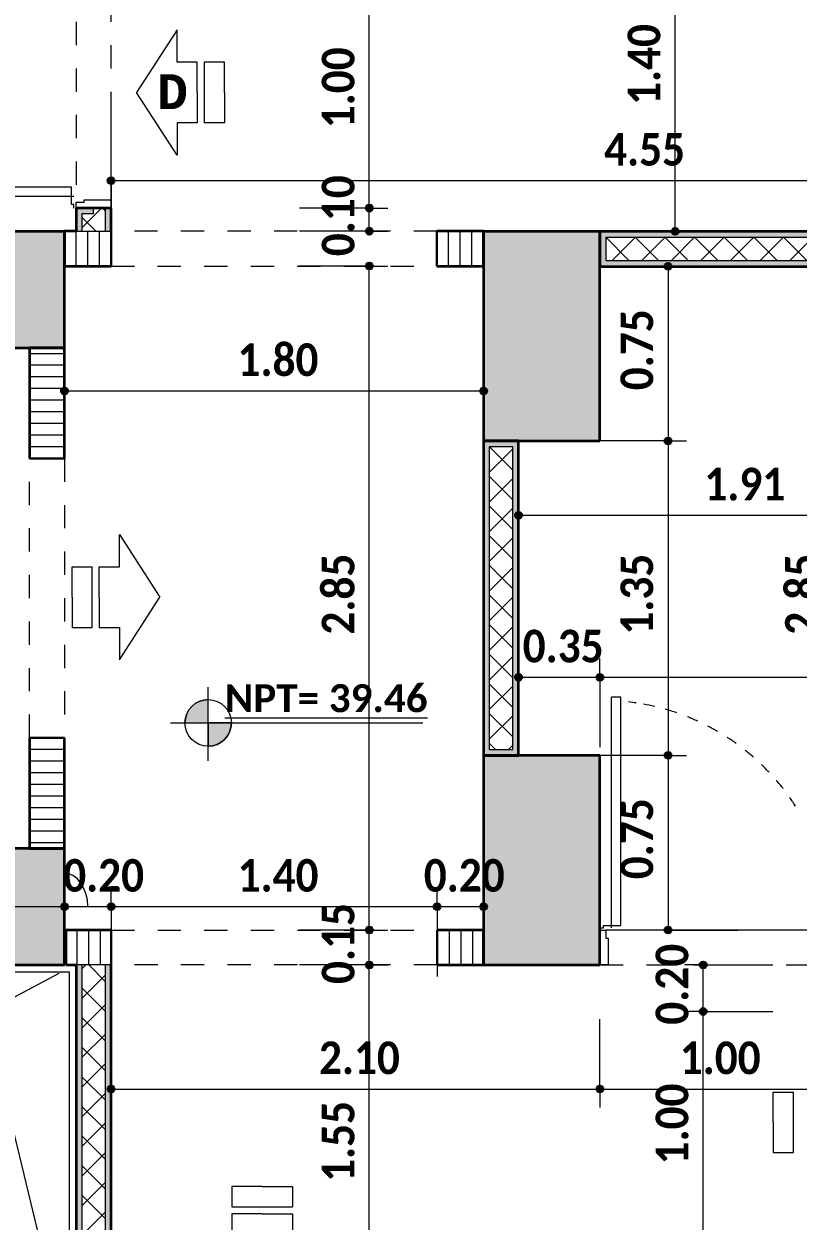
# Model space of a CAD drawing. Header units: metres. Extents: x -144 to 1000, y -717 to 29.
# Drawn here: x 789.2 to 792.53, y -561.53 to -556.38 of the extents above; entities that cross this region are included whole.
import ezdxf

# ---------------------------------------------------------------- set-up
doc = ezdxf.new("R2010")
doc.units = ezdxf.units.M
doc.linetypes.add('Basculante', pattern=[0.11625, 0.075, -0.04125])
doc.layers.get('0').update_dxf_attribs({"color": 1})
for name, color, linetype, lineweight in [('A-ANNO-DIMS', 1, 'Continuous', 9), ('A-DETL-GENF', 1, 'Continuous', 9), ('A-DETL-MEDM', 1, 'Continuous', 30), ('A-DOOR', 1, 'Continuous', 9), ('A-DOOR-FRAM', 1, 'Continuous', 9), ('A-FLOR', 2, 'Continuous', 9), ('A-WALL', 4, 'Continuous', 9), ('G-ANNO-DIMS', 1, 'Continuous', 9), ('G-ANNO-TEXT', 2, 'Continuous', 9), ('P-SANR-FIXT', 1, 'Continuous', 9), ('S-COLS', 7, 'Continuous', 9)]:
    doc.layers.add(name, color=color, linetype=linetype, lineweight=lineweight)
doc.layers.add('A-WALL-PATT', color=7, linetype='Continuous', lineweight=35, true_color=0x9c9c9c)
doc.styles.add('Calibri_B_4', font='calibrib.ttf', dxfattribs={"height": 0.1125})
doc.styles.add('Calibri_B_6', font='calibrib.ttf', dxfattribs={"width": 0.9})
doc.styles.add('Courier New_B', font='courbd.ttf', dxfattribs={"height": 0.1125})

# ---------------------------------------------------------------- blocks, each defined once
blk = doc.blocks.new('G')
at = {"layer": 'A-ANNO-DIMS', "lineweight": 25}
h = blk.add_hatch(color=256, dxfattribs=at)
edge = h.paths.add_edge_path()
edge.add_arc((784.1704, -500.551), 0.015, 0, 360)
h = blk.add_hatch(color=256, dxfattribs=at)
edge = h.paths.add_edge_path()
edge.add_arc((785.2799, -500.6694), 0.015, 0, 360)
h = blk.add_hatch(color=256, dxfattribs=at)
edge = h.paths.add_edge_path()
edge.add_arc((785.2799, -500.6694), 0.015, 0, 360)
h = blk.add_hatch(color=256, dxfattribs=at)
edge = h.paths.add_edge_path()
edge.add_arc((785.2799, -500.7684), 0.015, 0, 360)
h = blk.add_hatch(color=256, dxfattribs=at)
edge = h.paths.add_edge_path()
edge.add_arc((786.5937, -500.7694), 0.015, 0, 360)
h = blk.add_hatch(color=256, dxfattribs=at)
edge = h.paths.add_edge_path()
edge.add_arc((785.2799, -500.9184), 0.015, 0, 360)
h = blk.add_hatch(color=256, dxfattribs=at)
edge = h.paths.add_edge_path()
edge.add_arc((786.5632, -500.9194), 0.015, 0, 360)
h = blk.add_hatch(color=256, dxfattribs=at)
edge = h.paths.add_edge_path()
edge.add_arc((783.9704, -501.4543), 0.015, 0, 360)
h = blk.add_hatch(color=256, dxfattribs=at)
edge = h.paths.add_edge_path()
edge.add_arc((785.7709, -501.4543), 0.015, 0, 360)
h = blk.add_hatch(color=256, dxfattribs=at)
edge = h.paths.add_edge_path()
edge.add_arc((786.5632, -501.6694), 0.015, 0, 360)
h = blk.add_hatch(color=256, dxfattribs=at)
edge = h.paths.add_edge_path()
edge.add_arc((786.5632, -501.6694), 0.015, 0, 360)
h = blk.add_hatch(color=256, dxfattribs=at)
edge = h.paths.add_edge_path()
edge.add_arc((785.9208, -501.9885), 0.015, 0, 360)
h = blk.add_hatch(color=256, dxfattribs=at)
edge = h.paths.add_edge_path()
edge.add_arc((785.9208, -502.684), 0.015, 0, 360)
h = blk.add_hatch(color=256, dxfattribs=at)
edge = h.paths.add_edge_path()
edge.add_arc((786.2705, -502.684), 0.015, 0, 360)
h = blk.add_hatch(color=256, dxfattribs=at)
edge = h.paths.add_edge_path()
edge.add_arc((786.2705, -502.684), 0.015, 0, 360)
h = blk.add_hatch(color=256, dxfattribs=at)
edge = h.paths.add_edge_path()
edge.add_arc((786.5632, -503.0194), 0.015, 0, 360)
h = blk.add_hatch(color=256, dxfattribs=at)
edge = h.paths.add_edge_path()
edge.add_arc((786.5632, -503.0194), 0.015, 0, 360)
h = blk.add_hatch(color=256, dxfattribs=at)
edge = h.paths.add_edge_path()
edge.add_arc((783.9707, -503.6688), 0.015, 0, 360)
h = blk.add_hatch(color=256, dxfattribs=at)
edge = h.paths.add_edge_path()
edge.add_arc((783.9707, -503.6688), 0.015, 0, 360)
h = blk.add_hatch(color=256, dxfattribs=at)
edge = h.paths.add_edge_path()
edge.add_arc((784.1708, -503.6688), 0.015, 0, 360)
h = blk.add_hatch(color=256, dxfattribs=at)
edge = h.paths.add_edge_path()
edge.add_arc((784.1708, -503.6688), 0.015, 0, 360)
h = blk.add_hatch(color=256, dxfattribs=at)
edge = h.paths.add_edge_path()
edge.add_arc((785.5708, -503.6688), 0.015, 0, 360)
h = blk.add_hatch(color=256, dxfattribs=at)
edge = h.paths.add_edge_path()
edge.add_arc((785.5708, -503.6688), 0.015, 0, 360)
h = blk.add_hatch(color=256, dxfattribs=at)
edge = h.paths.add_edge_path()
edge.add_arc((785.7707, -503.6688), 0.015, 0, 360)
h = blk.add_hatch(color=256, dxfattribs=at)
edge = h.paths.add_edge_path()
edge.add_arc((785.2799, -503.7694), 0.015, 0, 360)
h = blk.add_hatch(color=256, dxfattribs=at)
edge = h.paths.add_edge_path()
edge.add_arc((785.2799, -503.7694), 0.015, 0, 360)
h = blk.add_hatch(color=256, dxfattribs=at)
edge = h.paths.add_edge_path()
edge.add_arc((786.5632, -503.7694), 0.015, 0, 360)
h = blk.add_hatch(color=256, dxfattribs=at)
edge = h.paths.add_edge_path()
edge.add_arc((785.2799, -503.9194), 0.015, 0, 360)
h = blk.add_hatch(color=256, dxfattribs=at)
edge = h.paths.add_edge_path()
edge.add_arc((785.2799, -503.9194), 0.015, 0, 360)
h = blk.add_hatch(color=256, dxfattribs=at)
edge = h.paths.add_edge_path()
edge.add_arc((786.7141, -503.9194), 0.015, 0, 360)
h = blk.add_hatch(color=256, dxfattribs=at)
edge = h.paths.add_edge_path()
edge.add_arc((786.7141, -504.1194), 0.015, 0, 360)
h = blk.add_hatch(color=256, dxfattribs=at)
edge = h.paths.add_edge_path()
edge.add_arc((786.7141, -504.1194), 0.015, 0, 360)
h = blk.add_hatch(color=256, dxfattribs=at)
edge = h.paths.add_edge_path()
edge.add_arc((784.1704, -504.4523), 0.015, 0, 360)
h = blk.add_hatch(color=256, dxfattribs=at)
edge = h.paths.add_edge_path()
edge.add_arc((786.2705, -504.4523), 0.015, 0, 360)
h = blk.add_hatch(color=256, dxfattribs=at)
edge = h.paths.add_edge_path()
edge.add_arc((786.2705, -504.4523), 0.015, 0, 360)
at = {"layer": 'A-WALL-PATT', "lineweight": 5, "true_color": 0x747474}
h = blk.add_hatch(color=8, dxfattribs=at)
h.paths.add_polyline_path([(784.0454, -500.7684), (784.0454, -500.6944), (784.0954, -500.6944), (784.0954, -500.6694), (784.0204, -500.6694), (784.0204, -500.7684)])
h.paths.add_polyline_path([(784.0954, -499.6694), (784.0954, -499.6444), (784.0454, -499.6444), (784.0454, -499.2444), (784.0204, -499.2444), (784.0204, -499.6694), (784.0554, -499.6694)])
at = {"layer": 'A-WALL-PATT', "true_color": 0x747474}
h = blk.add_hatch(color=8, dxfattribs=at)
h.paths.add_polyline_path([(784.1454, -500.7684), (784.1704, -500.7684), (784.1704, -500.6694), (784.1454, -500.6694), (784.1454, -500.6944)])
h.paths.add_polyline_path([(784.1704, -499.6694), (784.1704, -499.3694), (784.1454, -499.3694), (784.1454, -499.6694)])
at = {"layer": 'A-WALL-PATT', "lineweight": 5, "true_color": 0x747474}
h = blk.add_hatch(color=8, dxfattribs=at)
h.paths.add_polyline_path([(791.2378, -500.7944), (792.0707, -500.7944), (792.0707, -500.7694), (788.8458, -500.7694), (788.8458, -500.7944), (790.0711, -500.7944)])
h.paths.add_polyline_path([(786.2955, -500.7944), (788.7458, -500.7944), (788.7458, -500.7694), (786.2709, -500.7698), (786.2709, -500.7944)])
at = {"layer": 'A-WALL-PATT', "true_color": 0x747474}
h = blk.add_hatch(color=8, dxfattribs=at)
h.paths.add_polyline_path([(791.2708, -500.9194), (791.2957, -500.919), (791.2957, -500.8944), (786.2955, -500.8944), (786.2955, -500.7944), (786.2709, -500.7947), (786.2709, -500.9194), (791.2707, -500.9194)])
h.paths.add_polyline_path([(791.4207, -500.9194), (792.0707, -500.919), (792.0707, -500.7944), (792.0457, -500.7944), (792.0457, -500.8944), (791.3957, -500.8944), (791.3957, -500.9194)])
at = {"layer": 'A-WALL-PATT', "lineweight": 5, "true_color": 0x747474}
blk.add_hatch(color=8, dxfattribs=at).paths.add_polyline_path([(785.7708, -503.0194), (785.7958, -503.0194), (785.7958, -501.6694), (785.7708, -501.6694), (785.7708, -502.1898)])
at = {"layer": 'A-WALL-PATT', "true_color": 0x747474}
for points in [[(785.7958, -503.0194), (785.9208, -503.0194), (785.9208, -501.6694), (785.7958, -501.6694), (785.7958, -501.6944), (785.8958, -501.6944), (785.8958, -502.9944), (785.7958, -502.9944)], [(784.0454, -505.4694), (784.0454, -503.9194), (784.0204, -503.9194), (784.0204, -505.4694)]]:
    blk.add_hatch(color=8, dxfattribs=at).paths.add_polyline_path(points)
at = {"layer": 'A-WALL-PATT', "lineweight": 5, "true_color": 0x747474}
h = blk.add_hatch(color=8, dxfattribs=at)
h.paths.add_polyline_path([(784.1454, -505.6194), (784.1704, -505.6194), (784.1704, -505.5944), (784.1454, -505.5944)])
h.paths.add_polyline_path([(784.1704, -505.4944), (784.1704, -503.9194), (784.1454, -503.9194), (784.1454, -505.4944)])
at = {"layer": 'G-ANNO-DIMS'}
h = blk.add_hatch(color=256, dxfattribs=at)
edge = h.paths.add_edge_path()
edge.add_arc((784.5876, -502.8802), 0.1, 90, 180, ccw=False)
edge.add_line((784.5876, -502.7802), (784.5876, -502.8802))
edge.add_line((784.5876, -502.8802), (784.4876, -502.8802))
h = blk.add_hatch(color=256, dxfattribs=at)
edge = h.paths.add_edge_path()
edge.add_line((784.5876, -502.9802), (784.5876, -502.8802))
edge.add_line((784.5876, -502.8802), (784.6876, -502.8802))
edge.add_arc((784.5876, -502.8802), 0.1, 270, 360, ccw=False)
at = {"layer": 'S-COLS', "true_color": 0x5b5b5b}
h = blk.add_hatch(color=251, dxfattribs=at)
h.paths.add_polyline_path([(778.0708, -511.6194), (778.5708, -511.6194), (778.5708, -510.7194), (778.0708, -510.7194), (778.0708, -511.4434)])
h.paths.add_polyline_path([(796.3705, -511.6194), (796.3705, -510.7194), (795.8705, -510.7194), (795.8705, -511.6194), (796.3171, -511.6194)])
h.paths.add_polyline_path([(786.2708, -511.6194), (786.2708, -510.7194), (785.7708, -510.7194), (785.7708, -511.6194)])
h.paths.add_polyline_path([(778.1318, -503.9194), (778.5707, -503.9194), (778.5707, -503.2194), (778.0707, -503.2194), (778.0707, -503.9194)])
h.paths.add_polyline_path([(792.0709, -503.9194), (792.5709, -503.9194), (792.5707, -500.7694), (792.0709, -500.7694), (792.0709, -503.7694)])
h.paths.add_polyline_path([(795.9709, -503.9194), (796.3709, -503.9194), (796.3709, -503.2194), (795.9709, -503.2194), (795.9709, -503.7373)])
h.paths.add_polyline_path([(781.9705, -503.9194), (783.9707, -503.9194), (783.9704, -503.4194), (782.2705, -503.4194), (782.2705, -501.2694), (783.9709, -501.2694), (783.9709, -500.7694), (781.9705, -500.7694), (781.9705, -503.7722)])
h.paths.add_polyline_path([(786.2707, -503.9194), (786.2707, -503.0194), (785.7707, -503.0194), (785.7707, -503.9194), (785.9208, -503.9194)])
h.paths.add_polyline_path([(785.7709, -501.6694), (786.2709, -501.6694), (786.2709, -500.7694), (785.7709, -500.7694), (785.7709, -500.8094)])
h.paths.add_polyline_path([(778.0705, -501.4694), (778.5705, -501.4694), (778.5705, -500.7684), (778.0705, -500.7684), (778.0705, -500.8434)])
h.paths.add_polyline_path([(796.3708, -501.4694), (796.3709, -501.4694), (796.3708, -500.7684), (795.9709, -500.7694), (795.9709, -501.4694), (796.2464, -501.4694)])
h.paths.add_polyline_path([(786.1208, -492.7694), (786.2708, -492.7694), (786.2708, -491.8694), (785.7708, -491.8694), (785.7708, -492.7694), (786.0208, -492.7694)])
h.paths.add_polyline_path([(796.3708, -492.7694), (796.3708, -491.8694), (795.8708, -491.8694), (795.8708, -492.7694), (796.2958, -492.7694)])
h.paths.add_polyline_path([(779.1708, -492.1694), (779.1708, -491.6694), (778.2708, -491.6694), (778.2708, -492.1694), (778.7644, -492.1694)])
at = {"layer": 'A-ANNO-DIMS'}
for p, q in [((786.5937, -500.7694), (786.5937, -499.3694)), ((785.2799, -500.6694), (785.2799, -499.6694)), ((784.1704, -500.551), (784.1704, -500.251)), ((784.1704, -500.551), (788.7208, -500.551)), ((784.1704, -500.551), (784.1704, -500.631)), ((785.2799, -500.6694), (784.9799, -500.6694)), ((785.2799, -500.6694), (784.9799, -500.6694)), ((785.2799, -500.7684), (785.2799, -500.6694)), ((785.2799, -500.6694), (785.3599, -500.6694)), ((785.2799, -500.6694), (785.3599, -500.6694)), ((785.2799, -500.7684), (784.9799, -500.7684)), ((785.2799, -500.7684), (785.3599, -500.7684)), ((786.5937, -500.7694), (786.2937, -500.7694)), ((786.5937, -500.7694), (786.6737, -500.7694)), ((785.2799, -500.9184), (784.9799, -500.9184)), ((785.2799, -503.7694), (785.2799, -500.9184)), ((785.2799, -500.9184), (785.3599, -500.9184)), ((786.5632, -500.9194), (786.4832, -500.9194)), ((786.5632, -500.9194), (786.5632, -501.6694)), ((786.5632, -500.9194), (786.8632, -500.9194)), ((787.2702, -500.9194), (786.9702, -500.9194)), ((783.9704, -501.4543), (783.9704, -501.1543)), ((785.7709, -501.4543), (785.7709, -501.1543)), ((783.9704, -501.4543), (785.7709, -501.4543)), ((783.9704, -501.4543), (783.9704, -501.5343)), ((785.7709, -501.4543), (785.7709, -501.5343)), ((785.9208, -501.9885), (785.9208, -501.6885)), ((786.5632, -501.6694), (786.2632, -501.6694)), ((786.5632, -501.6694), (786.2632, -501.6694)), ((786.5632, -501.6694), (786.6432, -501.6694)), ((786.5632, -501.6694), (786.5632, -503.0194)), ((786.5632, -501.6694), (786.6432, -501.6694)), ((785.9208, -501.9885), (787.8311, -501.9885)), ((785.9208, -501.9885), (785.9208, -502.0685)), ((785.9208, -502.684), (785.9208, -502.384)), ((786.2705, -502.684), (786.2705, -502.604)), ((786.2705, -502.684), (786.2705, -502.604)), ((785.9208, -502.684), (786.2705, -502.684)), ((785.9208, -502.684), (785.9208, -502.764)), ((786.2705, -502.684), (786.2705, -502.984)), ((786.2705, -502.684), (791.2711, -502.684)), ((786.2705, -502.684), (786.2705, -502.984)), ((786.5632, -503.0194), (786.2632, -503.0194)), ((786.5632, -503.0194), (786.2632, -503.0194)), ((786.5632, -503.0194), (786.6432, -503.0194)), ((786.5632, -503.0194), (786.5632, -503.7694)), ((786.5632, -503.0194), (786.6432, -503.0194)), ((783.9707, -503.6688), (783.9707, -503.3688)), ((783.9707, -503.6688), (783.9707, -503.3688)), ((785.7707, -503.6688), (785.7707, -503.3688)), ((784.1708, -503.6688), (784.1708, -503.5888)), ((784.1708, -503.6688), (784.1708, -503.5888)), ((785.5708, -503.6688), (785.5708, -503.5888)), ((785.5708, -503.6688), (785.5708, -503.5888)), ((782.2705, -503.6688), (783.9707, -503.6688)), ((783.9707, -503.6688), (783.9707, -503.7488)), ((783.9707, -503.6688), (784.1708, -503.6688)), ((783.9707, -503.6688), (783.9707, -503.7488)), ((784.1708, -503.6688), (784.1708, -503.9688)), ((784.1708, -503.6688), (785.5708, -503.6688)), ((784.1708, -503.6688), (784.1708, -503.9688)), ((785.5708, -503.6688), (785.5708, -503.9688)), ((785.5708, -503.6688), (785.7707, -503.6688)), ((785.5708, -503.6688), (785.5708, -503.9688)), ((785.7707, -503.6688), (785.7707, -503.7488)), ((785.2799, -503.7694), (784.9799, -503.7694)), ((785.2799, -503.7694), (784.9799, -503.7694)), ((785.2799, -503.9194), (785.2799, -503.7694)), ((785.2799, -503.7694), (785.3599, -503.7694)), ((785.2799, -503.7694), (785.3599, -503.7694)), ((786.5632, -503.7694), (786.4832, -503.7694)), ((786.5632, -503.7694), (786.8632, -503.7694)), ((785.2799, -503.9194), (784.9799, -503.9194)), ((785.2799, -503.9194), (784.9799, -503.9194)), ((785.2799, -505.4694), (785.2799, -503.9194)), ((785.2799, -503.9194), (785.3599, -503.9194)), ((785.2799, -503.9194), (785.3599, -503.9194)), ((786.7141, -503.9194), (786.6341, -503.9194)), ((786.7141, -504.1194), (786.7141, -503.9194)), ((786.7141, -503.9194), (787.0141, -503.9194)), ((784.1704, -504.4523), (784.1704, -504.1523)), ((786.2705, -504.4523), (786.2705, -504.1523)), ((786.2705, -504.4523), (786.2705, -504.1523)), ((786.7141, -504.1194), (786.6341, -504.1194)), ((786.7141, -504.1194), (786.6341, -504.1194)), ((786.7141, -505.1194), (786.7141, -504.1194)), ((786.7141, -504.1194), (787.0141, -504.1194)), ((786.7141, -504.1194), (787.0141, -504.1194)), ((784.1704, -504.4523), (786.2705, -504.4523)), ((784.1704, -504.4523), (784.1704, -504.5323)), ((786.2705, -504.4523), (786.2705, -504.5323)), ((786.2705, -504.4523), (787.2705, -504.4523)), ((786.2705, -504.4523), (786.2705, -504.5323))]:
    blk.add_line(p, q, dxfattribs=at)
at = {"layer": 'A-ANNO-DIMS', "lineweight": 25}
for centre in [(784.1704, -500.551), (785.2799, -500.6694), (785.2799, -500.6694), (785.2799, -500.7684), (786.5937, -500.7694), (785.2799, -500.9184), (786.5632, -500.9194), (783.9704, -501.4543), (785.7709, -501.4543), (786.5632, -501.6694), (786.5632, -501.6694), (785.9208, -501.9885), (785.9208, -502.684), (786.2705, -502.684), (786.2705, -502.684), (786.5632, -503.0194), (786.5632, -503.0194), (783.9707, -503.6688), (783.9707, -503.6688), (784.1708, -503.6688), (784.1708, -503.6688), (785.5708, -503.6688), (785.5708, -503.6688), (785.7707, -503.6688), (785.2799, -503.7694), (785.2799, -503.7694), (786.5632, -503.7694), (785.2799, -503.9194), (785.2799, -503.9194), (786.7141, -503.9194), (786.7141, -504.1194), (786.7141, -504.1194), (784.1704, -504.4523), (786.2705, -504.4523), (786.2705, -504.4523)]:
    blk.add_circle(centre, 0.015, dxfattribs=at)
at = {"layer": 'A-ANNO-DIMS'}
blk.add_ellipse((783.9649, -503.6688), major_axis=(0, 0.1451), ratio=0.729804, start_param=4.712389, end_param=6.283185, dxfattribs=at)
at = {"layer": 'A-DETL-GENF', "linetype": 'Basculante'}
for p, q in [((784.0204, -499.6694), (784.0204, -500.6694)), ((784.1704, -500.6694), (784.1704, -499.6694)), ((784.0204, -500.6694), (784.1704, -500.6694)), ((785.5706, -500.7684), (784.1706, -500.7684)), ((784.1706, -500.9184), (785.5706, -500.9184)), ((783.8204, -502.9444), (783.8204, -501.7444)), ((783.9704, -501.7444), (783.9704, -502.9444)), ((784.1708, -503.7694), (785.5708, -503.7694)), ((786.2705, -503.7694), (786.2705, -503.9194)), ((787.2705, -503.7694), (786.2705, -503.7694)), ((785.5708, -503.9194), (784.1708, -503.9194)), ((786.2705, -503.9194), (787.2705, -503.9194))]:
    blk.add_line(p, q, dxfattribs=at)
at = {"layer": 'A-DETL-GENF'}
for p, q in [((784.4539, -499.9035), (784.2803, -500.1726)), ((784.4539, -500.0423), (784.4539, -499.9035)), ((784.5407, -500.0423), (784.4539, -500.0423)), ((784.5407, -500.1726), (784.5407, -500.0423)), ((784.5709, -500.0423), (784.5709, -500.3028)), ((784.6577, -500.0423), (784.5709, -500.0423)), ((784.6577, -500.1726), (784.6577, -500.0423)), ((784.4539, -500.4416), (784.2803, -500.1726)), ((784.5407, -500.1726), (784.5407, -500.3028)), ((784.6577, -500.1726), (784.6577, -500.3028)), ((784.5407, -500.3028), (784.4539, -500.3028)), ((784.4539, -500.3028), (784.4539, -500.4416)), ((784.6577, -500.3028), (784.5709, -500.3028)), ((784.2066, -502.2101), (784.2066, -502.0712)), ((784.2066, -502.0712), (784.3802, -502.3403)), ((784.0027, -502.3403), (784.0027, -502.2101)), ((784.0027, -502.2101), (784.0895, -502.2101)), ((784.0895, -502.4705), (784.0895, -502.2101)), ((784.1198, -502.3403), (784.1198, -502.2101)), ((784.1198, -502.2101), (784.2066, -502.2101)), ((784.0027, -502.3403), (784.0027, -502.4705)), ((784.1198, -502.3403), (784.1198, -502.4705)), ((784.2066, -502.6093), (784.3802, -502.3403)), ((784.0027, -502.4705), (784.0895, -502.4705)), ((784.1198, -502.4705), (784.2066, -502.4705)), ((784.2066, -502.4705), (784.2066, -502.6093)), ((787.0155, -504.5953), (787.0155, -504.4651)), ((787.0155, -504.4651), (787.1023, -504.4651)), ((787.1023, -504.7255), (787.1023, -504.4651)), ((787.0155, -504.5953), (787.0155, -504.7255)), ((787.0155, -504.7255), (787.1023, -504.7255)), ((784.8195, -504.8713), (784.6893, -504.8713)), ((784.6893, -504.8713), (784.6893, -504.9581)), ((784.8195, -504.8713), (784.9497, -504.8713)), ((784.9497, -504.8713), (784.9497, -504.9581)), ((784.6893, -504.9581), (784.9497, -504.9581)), ((784.8195, -504.9884), (784.6893, -504.9884)), ((784.6893, -504.9884), (784.6893, -505.0752)), ((784.8195, -504.9884), (784.9497, -504.9884)), ((784.9497, -504.9884), (784.9497, -505.0752))]:
    blk.add_line(p, q, dxfattribs=at)
at = {"layer": 'A-DETL-MEDM'}
for p, q in [((784.1706, -500.7684), (784.1706, -500.9184)), ((785.5706, -500.9184), (785.5706, -500.7684)), ((783.8204, -501.7444), (783.9704, -501.7444)), ((783.9704, -502.9444), (783.8204, -502.9444)), ((784.1708, -503.9194), (784.1708, -503.7694)), ((785.5708, -503.7694), (785.5708, -503.9194))]:
    blk.add_line(p, q, dxfattribs=at)
at = {"layer": 'A-DOOR', "lineweight": 15}
for p, q in [((784.0004, -500.5794), (783.0204, -500.5794)), ((784.0004, -500.6544), (784.0004, -500.5794)), ((784.0104, -500.6194), (783.0204, -500.6194)), ((784.0104, -500.6544), (784.0004, -500.6544)), ((784.0104, -500.6694), (784.0104, -500.6544)), ((786.3605, -502.7694), (786.3205, -502.7694)), ((786.3205, -503.7594), (786.3205, -502.7694)), ((786.3605, -503.7494), (786.3605, -502.7694)), ((786.2705, -503.7594), (786.2855, -503.7594)), ((786.2855, -503.7494), (786.3605, -503.7494)), ((786.2855, -503.7594), (786.2855, -503.7494))]:
    blk.add_line(p, q, dxfattribs=at)
at = {"layer": 'A-DOOR'}
for p, q in [((784.0204, -500.6694), (784.1704, -500.6694)), ((786.2705, -503.7694), (786.2705, -503.9194))]:
    blk.add_line(p, q, dxfattribs=at)
for start, end in [(81.55, 83.5406), (76.8489, 79.7418), (76.8489, 79.7418), (71.1143, 74.1684), (65.4451, 68.2717), (59.8378, 62.634), (54.2878, 57.0559), (48.7903, 51.5328), (43.3395, 46.0594), (37.9295, 40.6298), (32.5538, 35.2378)]:
    blk.add_arc((786.2823, -503.7671), 0.9833, start, end, dxfattribs=at)
at = {"layer": 'A-DOOR-FRAM', "lineweight": 15}
for p, q in [((784.0204, -500.6444), (784.0554, -500.6444)), ((784.0204, -500.6694), (784.0204, -500.6444)), ((784.0554, -500.6344), (784.1704, -500.6344)), ((784.0554, -500.6444), (784.0554, -500.6344)), ((784.1704, -500.6344), (784.1704, -500.6694)), ((786.2707, -503.7694), (786.2955, -503.7694)), ((786.2955, -503.7694), (786.2955, -503.8044)), ((786.2955, -503.8044), (786.3055, -503.8044)), ((786.3055, -503.8044), (786.3055, -503.9194)), ((786.3055, -503.9194), (786.2707, -503.9194))]:
    blk.add_line(p, q, dxfattribs=at)
at = {"layer": 'A-FLOR'}
for p, q in [((783.9758, -503.7694), (783.9707, -503.7694)), ((787.2455, -503.7694), (786.2955, -503.7694))]:
    blk.add_line(p, q, dxfattribs=at)
at = {"layer": 'A-WALL', "lineweight": 35}
for p, q in [((784.1704, -500.6694), (784.0204, -500.6694)), ((784.0204, -500.6694), (784.0204, -500.7684)), ((784.1704, -500.7684), (784.1704, -500.6694)), ((784.0204, -500.7684), (783.9704, -500.7684)), ((783.9704, -500.7684), (783.9704, -500.9184)), ((784.1706, -500.7684), (784.1704, -500.7684)), ((785.7708, -500.7684), (785.5706, -500.7684)), ((785.7708, -500.9184), (785.7708, -500.7684)), ((788.7208, -500.7694), (786.2705, -500.7694)), ((786.2705, -500.7694), (786.2705, -500.9194)), ((783.9704, -500.9184), (784.1706, -500.9184)), ((785.5706, -500.9184), (785.7708, -500.9184)), ((786.2705, -500.9194), (787.5309, -500.9194)), ((783.8204, -501.2694), (783.8204, -501.7444)), ((783.9704, -501.2694), (783.8204, -501.2694)), ((783.9704, -501.7444), (783.9704, -501.2694)), ((785.7708, -501.6694), (785.7708, -503.0194)), ((785.9208, -501.6694), (785.7708, -501.6694)), ((785.9208, -503.0194), (785.9208, -501.6694)), ((783.8204, -502.9444), (783.8204, -503.4194)), ((783.9704, -503.4194), (783.9704, -502.9444)), ((785.7708, -503.0194), (785.9208, -503.0194)), ((783.8204, -503.4194), (783.9704, -503.4194)), ((784.1708, -503.7694), (783.9758, -503.7694)), ((783.9758, -503.7694), (783.9758, -503.9194)), ((785.7708, -503.7694), (785.5708, -503.7694)), ((785.7708, -503.9194), (785.7708, -503.7694)), ((783.9758, -503.9194), (784.0204, -503.9194)), ((784.0204, -503.9194), (784.0204, -505.4694)), ((784.1704, -503.9194), (784.1708, -503.9194)), ((784.1704, -505.4694), (784.1704, -503.9194)), ((785.5708, -503.9194), (785.7708, -503.9194))]:
    blk.add_line(p, q, dxfattribs=at)
at = {"layer": 'A-WALL'}
for p, q in [((784.0454, -500.6944), (784.0454, -500.7684)), ((784.0954, -500.6944), (784.0454, -500.6944)), ((784.0954, -500.6944), (784.0954, -500.6694)), ((784.1454, -500.6694), (784.1454, -500.7684)), ((784.0204, -500.7684), (784.1704, -500.7684)), ((786.2955, -500.7944), (788.7458, -500.7944)), ((786.2955, -500.7944), (786.2955, -500.8944)), ((786.2955, -500.8944), (791.2957, -500.8944)), ((785.7958, -502.9944), (785.7958, -501.6944)), ((785.8958, -501.6944), (785.7958, -501.6944)), ((785.8958, -502.9944), (785.8958, -501.6944)), ((785.7958, -502.9944), (785.8958, -502.9944)), ((784.1704, -503.9194), (784.0204, -503.9194)), ((784.0454, -503.9194), (784.0454, -505.6194)), ((784.1454, -503.9194), (784.1454, -505.4944))]:
    blk.add_line(p, q, dxfattribs=at)
at = {"layer": 'A-WALL-PATT', "color": 1, "lineweight": 5, "true_color": 0xff0000}
for p, q in [((784.0454, -500.7537), (784.1297, -500.6694)), ((784.1054, -500.7684), (784.0454, -500.7083)), ((784.1454, -500.681), (784.1338, -500.6694)), ((786.2955, -500.7946), (786.2957, -500.7944)), ((786.3953, -500.8944), (786.2955, -500.7947)), ((786.323, -500.8944), (786.423, -500.7944)), ((786.5225, -500.8944), (786.4225, -500.7944)), ((786.4502, -500.8944), (786.5502, -500.7944)), ((786.6498, -500.8944), (786.5498, -500.7944)), ((786.5775, -500.8944), (786.6775, -500.7944)), ((786.7771, -500.8944), (786.6771, -500.7944)), ((786.7048, -500.8944), (786.8048, -500.7944)), ((786.9044, -500.8944), (786.8044, -500.7944)), ((786.8321, -500.8944), (786.9321, -500.7944)), ((787.0317, -500.8944), (786.9317, -500.7944)), ((786.9594, -500.8944), (787.0594, -500.7944)), ((787.1589, -500.8944), (787.0589, -500.7944)), ((787.0866, -500.8944), (787.1866, -500.7944)), ((785.8958, -501.795), (785.7958, -501.695)), ((785.7958, -501.8035), (785.8958, -501.7035)), ((785.8958, -501.9223), (785.7958, -501.8223)), ((785.7958, -501.9308), (785.8958, -501.8308)), ((785.8958, -502.0496), (785.7958, -501.9496)), ((785.7958, -502.058), (785.8958, -501.958)), ((785.8958, -502.1768), (785.7958, -502.0768)), ((785.7958, -502.1853), (785.8958, -502.0853)), ((785.8958, -502.3041), (785.7958, -502.2041)), ((785.7958, -502.3126), (785.8958, -502.2126)), ((785.8958, -502.4314), (785.7958, -502.3314)), ((785.7958, -502.4399), (785.8958, -502.3399)), ((785.8958, -502.5587), (785.7958, -502.4587)), ((785.7958, -502.5672), (785.8958, -502.4672)), ((785.8958, -502.686), (785.7958, -502.586)), ((785.7958, -502.6944), (785.8958, -502.5944)), ((785.8958, -502.8132), (785.7958, -502.7132)), ((785.7958, -502.8217), (785.8958, -502.7217)), ((785.8958, -502.9405), (785.7958, -502.8405)), ((785.7958, -502.949), (785.8958, -502.849)), ((785.8223, -502.9944), (785.7958, -502.9678)), ((785.8777, -502.9944), (785.8958, -502.9763)), ((784.0454, -503.9357), (784.0617, -503.9194)), ((784.1454, -503.9903), (784.0745, -503.9194)), ((784.0454, -504.063), (784.1454, -503.963)), ((784.1454, -504.1176), (784.0454, -504.0176)), ((784.0454, -504.1903), (784.1454, -504.0903)), ((784.1454, -504.2448), (784.0454, -504.1448)), ((784.0454, -504.3175), (784.1454, -504.2175)), ((784.1454, -504.3721), (784.0454, -504.2721)), ((784.0454, -504.4448), (784.1454, -504.3448)), ((784.1454, -504.4994), (784.0454, -504.3994)), ((784.0454, -504.5721), (784.1454, -504.4721)), ((784.1454, -504.6267), (784.0454, -504.5267)), ((784.0454, -504.6994), (784.1454, -504.5994)), ((784.1454, -504.7539), (784.0454, -504.6539)), ((784.0454, -504.8267), (784.1454, -504.7267)), ((784.1454, -504.8812), (784.0454, -504.7812)), ((784.0454, -504.9539), (784.1454, -504.8539)), ((784.1454, -505.0085), (784.0454, -504.9085)), ((784.0454, -505.0812), (784.1454, -504.9812))]:
    blk.add_line(p, q, dxfattribs=at)
at = {"layer": 'A-WALL-PATT', "color": 8, "lineweight": 5, "true_color": 0x727272}
for p, q in [((784.0204, -500.9184), (784.0204, -500.7692)), ((784.0704, -500.9184), (784.0704, -500.7689)), ((784.1204, -500.9184), (784.1204, -500.7686)), ((784.1704, -500.9184), (784.1704, -500.7684)), ((785.6204, -500.9184), (785.6204, -500.7692)), ((785.6704, -500.9184), (785.6704, -500.7689)), ((785.7204, -500.9184), (785.7204, -500.7686)), ((785.7704, -500.9184), (785.7704, -500.7684)), ((783.9704, -501.2945), (783.8204, -501.2945)), ((783.9704, -501.3445), (783.8204, -501.3445)), ((783.9704, -501.3945), (783.8204, -501.3945)), ((783.9704, -501.4445), (783.8204, -501.4445)), ((783.9704, -501.4945), (783.8204, -501.4945)), ((783.9704, -501.5445), (783.8204, -501.5445)), ((783.9704, -501.5945), (783.8204, -501.5945)), ((783.9704, -501.6445), (783.8204, -501.6445)), ((783.9704, -501.6945), (783.8204, -501.6945)), ((783.9704, -502.9445), (783.8204, -502.9445)), ((783.9704, -502.9945), (783.8204, -502.9945)), ((783.9704, -503.0445), (783.8204, -503.0445)), ((783.9704, -503.0945), (783.8204, -503.0945)), ((783.9704, -503.1445), (783.8204, -503.1445)), ((783.9704, -503.1945), (783.8204, -503.1945)), ((783.9704, -503.2445), (783.8204, -503.2445)), ((783.9704, -503.2945), (783.8204, -503.2945)), ((783.9704, -503.3445), (783.8204, -503.3445)), ((783.9704, -503.3945), (783.8204, -503.3945)), ((784.0234, -503.7694), (784.0234, -503.9194)), ((784.0734, -503.7694), (784.0734, -503.9194)), ((784.1234, -503.7694), (784.1234, -503.9194)), ((785.5734, -503.7694), (785.5734, -503.9194)), ((785.6234, -503.7694), (785.6234, -503.9194)), ((785.6734, -503.7694), (785.6734, -503.9194)), ((785.7234, -503.7694), (785.7234, -503.9194))]:
    blk.add_line(p, q, dxfattribs=at)
at = {"layer": 'G-ANNO-DIMS'}
for p, q in [((784.5876, -503.0432), (784.5876, -502.727)), ((784.5876, -502.8802), (784.5876, -502.7802)), ((784.4256, -502.8802), (785.5094, -502.8802)), ((784.4876, -502.8802), (784.5876, -502.8802)), ((784.6876, -502.8802), (784.5876, -502.8802)), ((784.5876, -502.8802), (784.5876, -502.9802))]:
    blk.add_line(p, q, dxfattribs=at)
blk.add_circle((784.5876, -502.8802), 0.1, dxfattribs=at)
for start, end in [(90, 180), (270, 0)]:
    blk.add_arc((784.5876, -502.8802), 0.1, start, end, dxfattribs=at)
at = {"layer": 'P-SANR-FIXT'}
for p, q in [((783.2504, -503.9494), (783.9904, -503.9494)), ((783.9758, -503.9194), (783.9707, -503.9194)), ((783.9904, -503.9494), (783.9904, -505.4394)), ((783.9459, -503.9564), (783.5873, -504.147)), ((783.9214, -505.3354), (783.6379, -504.1624))]:
    blk.add_line(p, q, dxfattribs=at)
at = {"layer": 'S-COLS', "lineweight": 35}
for p, q in [((783.9709, -500.7694), (781.9705, -500.7694)), ((783.9709, -501.2694), (783.9709, -500.7694)), ((786.2709, -500.7694), (785.7709, -500.7694)), ((785.7709, -500.7694), (785.7709, -501.6694)), ((786.2709, -501.6694), (786.2709, -500.7694)), ((782.2705, -501.2694), (783.9709, -501.2694)), ((785.7709, -501.6694), (786.2709, -501.6694)), ((786.2707, -503.0194), (785.7707, -503.0194)), ((785.7707, -503.0194), (785.7707, -503.9194)), ((786.2707, -503.9194), (786.2707, -503.0194)), ((783.9707, -503.4194), (782.2705, -503.4194)), ((783.9707, -503.9194), (783.9707, -503.4194)), ((781.9705, -503.9194), (783.9707, -503.9194)), ((785.7707, -503.9194), (786.2707, -503.9194))]:
    blk.add_line(p, q, dxfattribs=at)
at = {"layer": 'A-ANNO-DIMS', "char_height": 0.14, "width": 0.376134, "attachment_point": 1, "rotation": 90, "line_spacing_factor": 1.158048, "style": 'Calibri_B_6'}
for s, insert in [('1.40', (786.3896, -500.2262)), ('1.00', (785.0758, -500.3262)), ('0.10', (785.0758, -500.8756)), ('0.75', (786.3591, -501.4512)), ('2.85', (785.0758, -502.5006)), ('1.35', (786.3591, -502.5011)), ('2.85', (787.0662, -502.5011)), ('0.75', (786.3591, -503.5511)), ('0.15', (785.0758, -504.0011)), ('0.20', (786.51, -504.1761)), ('1.00', (786.51, -504.7761)), ('1.55', (785.0758, -504.8511))]:
    blk.add_mtext(s, dxfattribs=dict(at, insert=insert))
at = {"layer": 'A-ANNO-DIMS', "char_height": 0.14, "width": 0.376134, "attachment_point": 1, "line_spacing_factor": 1.158048, "style": 'Calibri_B_6'}
for s, insert in [('4.55', (786.2888, -500.3469)), ('1.80', (784.7139, -501.2502)), ('1.91', (786.7192, -501.7845)), ('0.35', (785.9389, -502.48)), ('0.20', (783.9649, -503.4647)), ('1.40', (784.7141, -503.4647)), ('0.20', (785.5141, -503.4647)), ('2.10', (785.0637, -504.2483)), ('1.00', (786.6138, -504.2483))]:
    blk.add_mtext(s, dxfattribs=dict(at, insert=insert))
at = {"layer": 'G-ANNO-DIMS', "style": 'Calibri_B_4'}
blk.add_text('%%UNPT= 39.46', height=0.12, dxfattribs=at).set_placement((784.6596, -502.8339))
at = {"layer": 'G-ANNO-TEXT', "style": 'Courier New_B', "width": 0.9}
blk.add_text('D', height=0.15, dxfattribs=at).set_placement((784.3666, -500.2443))

msp = doc.modelspace()

# ---------------------------------------------------------------- block references
at = {"color": 3}
msp.add_blockref('G', (5.408, -56.5064), dxfattribs=at)

doc.saveas('drawing.dxf')
